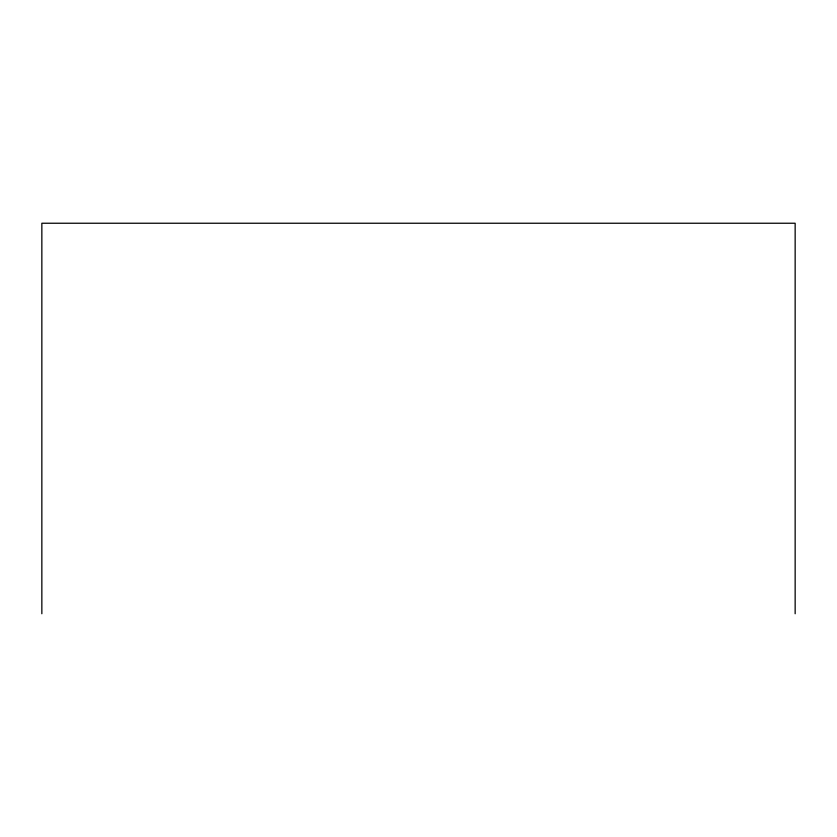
<?xml version="1.0" encoding="UTF-8"?>
<svg xmlns="http://www.w3.org/2000/svg" width="837" height="837" viewBox="0 0 837 837"><rect width="100%" height="100%" fill="white"/><g stroke="black" fill="none" stroke-linecap="round" stroke-linejoin="round"><path stroke-width="1.26" d="M795.15 613.762L795.15 223.238L41.85 223.238L41.85 613.762"/></g></svg>
